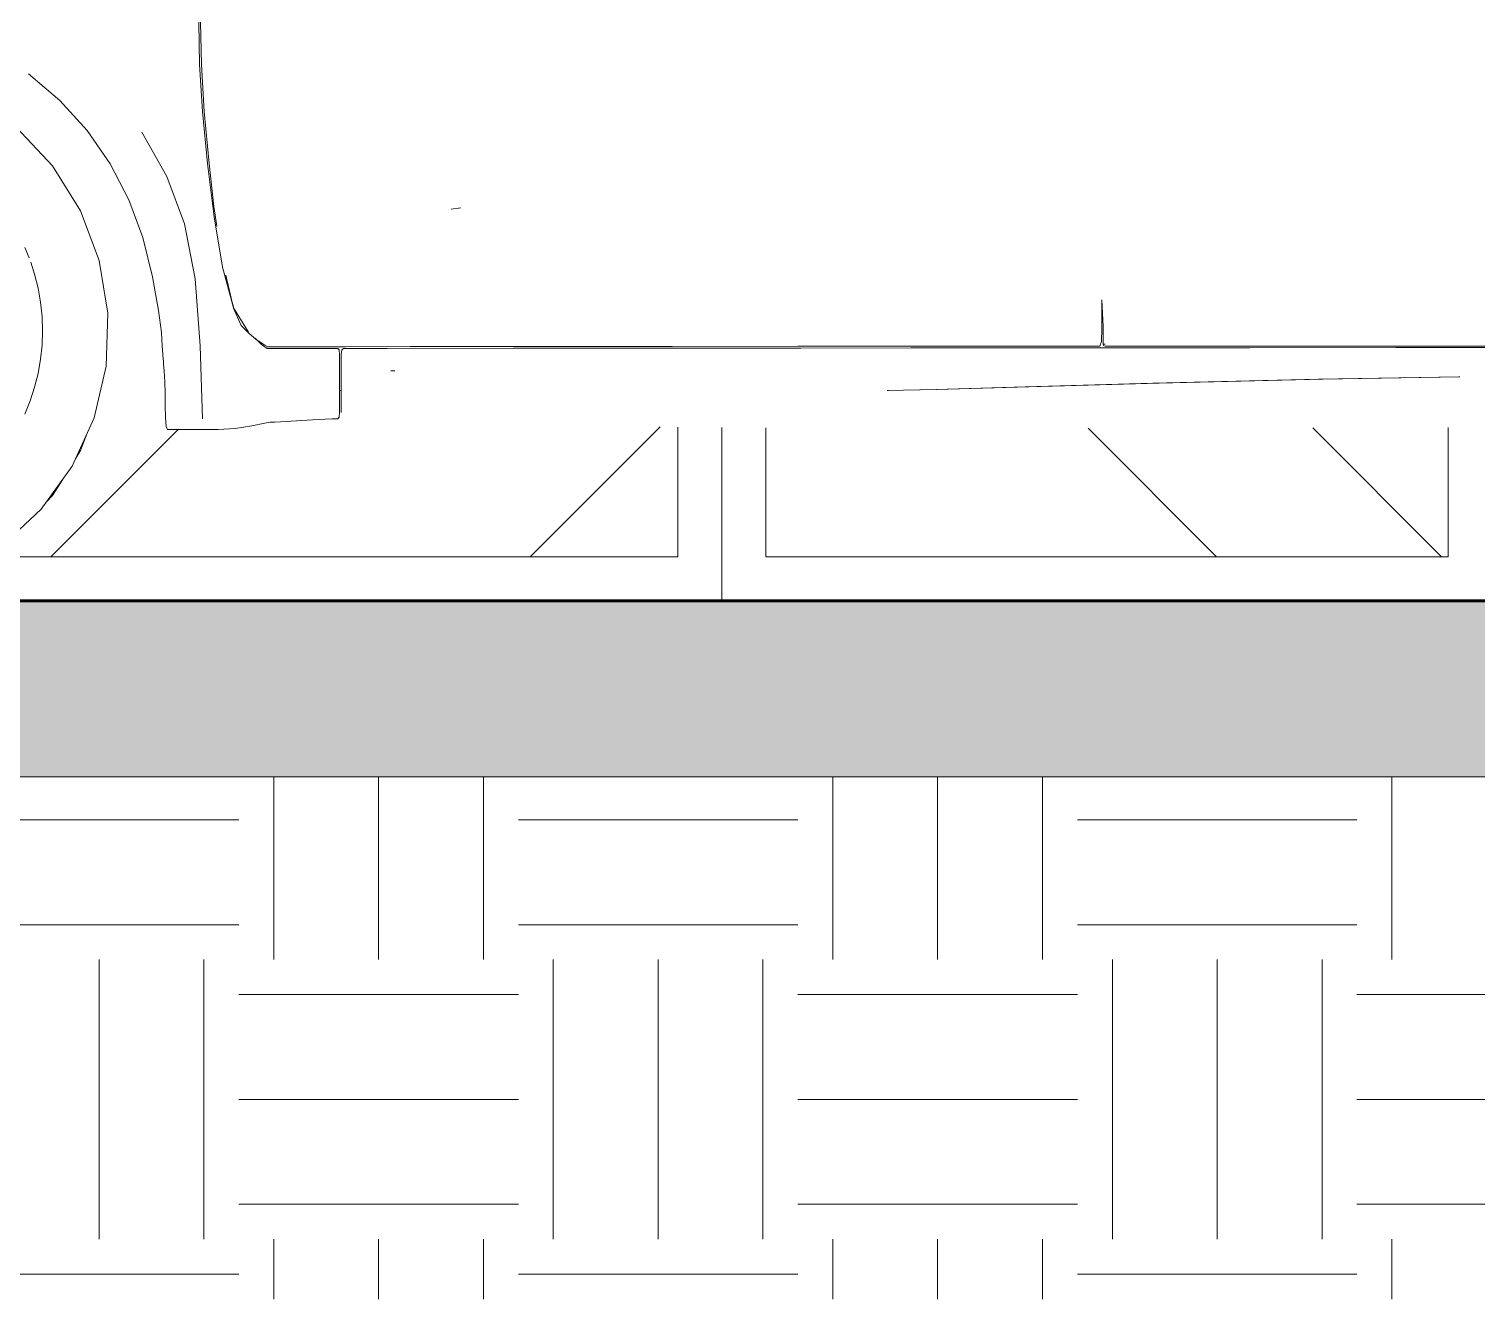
# Model space of a CAD drawing. Header units: millimetres. Extents: x -50912 to 58751, y -45352 to 5553.
# Drawn here: x 38179 to 39822, y -593 to 849 of the extents above; entities that cross this region are included whole.
import ezdxf

# ---------------------------------------------------------------- set-up
doc = ezdxf.new("R2010")
doc.units = ezdxf.units.MM
for name, color, linetype, lineweight in [('A-DETL-GENF', 92, 'Continuous', 9), ('A-DETL-THIN', 151, 'Continuous', 9), ('A-DOOR', 31, 'Continuous', 9), ('A-FLOR', 192, 'Continuous', 25), ('A-FLOR-PATT', 8, 'Continuous', 25), ('A-GENM', 13, 'Continuous', 9), ('G-IMPT', 8, 'Continuous', 9)]:
    doc.layers.add(name, color=color, linetype=linetype, lineweight=lineweight)

# ---------------------------------------------------------------- blocks, each defined once
blk = doc.blocks.new('Porta correr 4 folhas - 350 x 210-3791413-D')
at = {"layer": 'A-DOOR'}
h = blk.add_hatch(dxfattribs=at)
h.set_pattern_fill('FP_14', color=256, style=0, pattern_type=2)
h.set_pattern_definition([(45, (-40507.2, 200), (969.87, 2586.3), [17145, -2286, 5715, -1143]), (45, (-38987, 771.5), (-1883.2, 266.7), [3429, -377.2, 6858, -857.25]), (45, (-39935.65, 1171.55), (3661.25, 4744.27), [9144, -1600.2, 4572, -1143])])
h.paths.add_polyline_path([(-40894.7, 250), (-40119.7, 250), (-40119.7, 397.2), (-40166.7, 398.1), (-40403.1, 403.6), (-40499.5, 406.6), (-40501.4, 408.9), (-40502, 414.2), (-40502, 438.6), (-40504, 438.6), (-40504.5, 408.4), (-40506, 406.6), (-40547.3, 404.6), (-40582.9, 402.6), (-40622.9, 395.6), (-40642, 394.6), (-40699.7, 395.1), (-40701.7, 398.6), (-40788.9, 394.2), (-40793.3, 383.3), (-40798.1, 370.5), (-40804.1, 360.6), (-40807.6, 352.8), (-40822.9, 330.6), (-40831.6, 317.5), (-40838.9, 309.3), (-40844.4, 302.3), (-40860.2, 287.1), (-40872.5, 274.4), (-40881.5, 267.5), (-40888, 261.7), (-40894.7, 257.6), (-40894.7, 251.4)])
h.paths.add_polyline_path([(-40855.8, 1071.1), (-40847.1, 1081.8), (-40850.1, 1081), (-40855, 1072.5)])
h.paths.add_polyline_path([(-40832.4, 1097.4), (-40828.6, 1099.1), (-40817.7, 1109), (-40832, 1097.7)])
h.paths.add_polyline_path([(-40803.8, 1120), (-40747.1, 1163.7), (-40746.3, 1164.3), (-40750.4, 1164.7), (-40757.2, 1173.8), (-40768.4, 1193.6), (-40784.5, 1222.9), (-40785.8, 1221.7), (-40784.2, 1219.4), (-40757.2, 1173.5), (-40752.2, 1163.3), (-40752, 1160.2), (-40774.2, 1143.3), (-40803.5, 1120.3)])
h.paths.add_polyline_path([(-40823.1, 1211.6), (-40817.3, 1214.7), (-40793.3, 1231.9), (-40765.9, 1248.2), (-40609.9, 1331.7), (-40516.8, 1378.9), (-40430.1, 1421.6), (-40319.5, 1474.1), (-40285.6, 1489.3), (-40339, 1465.3), (-40426.8, 1423.8), (-40491.7, 1392.1), (-40613.2, 1330.6), (-40652, 1310.1), (-40772.1, 1245.6), (-40803.4, 1226), (-40822.3, 1212.1)])
h.paths.add_polyline_path([(-40894.7, 1257.4), (-40795.5, 1309.2), (-40696.7, 1359.8), (-40615.8, 1399.3), (-40572.2, 1420), (-40516.1, 1445.5), (-40413.3, 1489.4), (-40331.3, 1523.2), (-40218.9, 1566.7), (-40205.6, 1571.1), (-40200.5, 1571.8), (-40197.8, 1571.4), (-40193.2, 1573.9), (-40143.1, 1589.7), (-40119.7, 1595.3), (-40119.7, 2250), (-40894.7, 2250), (-40894.7, 1275.7)])
h.paths.add_polyline_path([(-40490, 1260.4), (-40489.2, 1260.7), (-40468.9, 1328.2), (-40471.9, 1326), (-40471.3, 1325.2), (-40472.7, 1318.9), (-40489.7, 1261.4)])
h.paths.add_polyline_path([(-40464.5, 1333.8), (-40463.7, 1334.6), (-40464.1, 1334.3)])
h.paths.add_polyline_path([(-40339.3, 1452.4), (-40261.8, 1486.3), (-40323.2, 1459.7), (-40334.2, 1454.7)])
h.paths.add_polyline_path([(-40217, 1505.7), (-40216, 1505.7), (-40217, 1505.7)])
h = blk.add_hatch(dxfattribs=at)
h.set_pattern_fill('FP_12', color=256, style=0, pattern_type=2)
h.set_pattern_definition([(135, (-39632.2, 200), (-969.87, 2586.3), [17145, -2286, 5715, -1143]), (135, (-41152.3, 771.5), (1883.2, 266.7), [3429, -377.2, 6858, -857.25]), (135, (-40203.65, 1171.55), (-3661.25, 4744.27), [9144, -1600.2, 4572, -1143])])
h.paths.add_polyline_path([(-40019.7, 250), (-39244.7, 250), (-39244.7, 396.8), (-39398.5, 396.2), (-39756.5, 396), (-40019.7, 396), (-40019.7, 251.4)])
h.paths.add_polyline_path([(-39548.9, 1457.9), (-39547.9, 1458.5), (-39538.1, 1524), (-39548.8, 1458.5)])
h.paths.add_polyline_path([(-39531.1, 1567.3), (-39531.1, 1568.5), (-39531.3, 1568.3)])
h.paths.add_polyline_path([(-39530.5, 1574.3), (-39530.7, 1574.4), (-39530.6, 1574.3)])
h.paths.add_polyline_path([(-39244.7, 1591), (-39244.7, 1591.1), (-39288, 1593.5), (-39407.8, 1598.1), (-39428.1, 1597.7), (-39365.1, 1596), (-39250.8, 1591.4)])
h.paths.add_polyline_path([(-39651, 1592.4), (-39618.8, 1594.6), (-39646.9, 1592.8), (-39648.2, 1592.7)])
h.paths.add_polyline_path([(-39530.5, 1595.7), (-39529.6, 1598.2), (-39514.9, 1598.3), (-39519.9, 1598.6), (-39531.7, 1598.1), (-39530.7, 1596)])
h.paths.add_polyline_path([(-40019.7, 1615.6), (-39954.3, 1626.9), (-39812.1, 1645.9), (-39663.2, 1657.8), (-39516.7, 1663.6), (-39398.5, 1665), (-39250.8, 1661.2), (-39244.7, 1660.9), (-39244.7, 2250), (-40019.7, 2250), (-40019.7, 1617.3)])
for p, q in [((-40119.7, 397.2), (-40119.7, 250)), ((-40069.7, 396.8), (-40069.7, 200)), ((-40069.7, 200), (-40069.7, 396.8)), ((-40019.7, 250), (-40019.7, 396.4)), ((-39244.7, 396.8), (-39244.7, 250)), ((-40119.7, 250), (-40894.7, 250)), ((-39244.7, 250), (-40019.7, 250))]:
    blk.add_line(p, q, dxfattribs=at)
blk = doc.blocks.new('CRT_Fiat Punto - Punto_dwg-985961-D')
at = {"layer": 'G-IMPT'}
for p, q in [((-40664, 857.1), (-40662.9, 809.1)), ((-40662, 857.1), (-40660.8, 809.1)), ((-40662.9, 809.1), (-40659.6, 755.5)), ((-40657.6, 755.5), (-40660.8, 809.1)), ((-40821.8, 768.2), (-40857.2, 798.2)), ((-40821.8, 768.2), (-40790.7, 733.9)), ((-40659.6, 755.5), (-40654.1, 696.4)), ((-40657.6, 755.5), (-40652.1, 696.4)), ((-40871.3, 737.8), (-40830, 693.8)), ((-40764.4, 696), (-40790.7, 733.9)), ((-40700, 681.6), (-40728.6, 732)), ((-40700, 681.6), (-40728.6, 732)), ((-40700, 681.8), (-40728.6, 732)), ((-40700, 681.7), (-40728.6, 732)), ((-40700, 681.8), (-40728.6, 732)), ((-40830, 693.8), (-40798.2, 642.6)), ((-40764.4, 696), (-40743.4, 655.2)), ((-40654.1, 696.4), (-40646.5, 636)), ((-40646.6, 647.7), (-40652.1, 696.4)), ((-40700, 681.8), (-40680.2, 628.1)), ((-40700, 681.8), (-40680.2, 628.1)), ((-40798.2, 642.6), (-40776.9, 586.2)), ((-40727.5, 612.3), (-40743.4, 655.2)), ((-40646.6, 647.7), (-40643.4, 625.4)), ((-40366.3, 646), (-40377.1, 644.5)), ((-40668, 565.7), (-40680.2, 628.1)), ((-40668, 565.7), (-40680.2, 628.1)), ((-40668, 565.7), (-40680.2, 628.1)), ((-40680.2, 628.1), (-40680.2, 628.1)), ((-40646.5, 636), (-40637.1, 578.8)), ((-40727.5, 612.3), (-40716.3, 567.8)), ((-40861.5, 601.2), (-40856.7, 589.5)), ((-40854.8, 584.5), (-40850.4, 570.7)), ((-40776.9, 586.2), (-40767.1, 526.7)), ((-40624.1, 532.2), (-40637.1, 578.8)), ((-40637.1, 578.8), (-40624.5, 532.5)), ((-40850.4, 570.7), (-40846.4, 554.9)), ((-40709.5, 529.4), (-40716.3, 567.8)), ((-40668, 565.7), (-40662.2, 489.6)), ((-40624.5, 532.2), (-40633, 569.8)), ((-40846.4, 554.9), (-40843.6, 539)), ((-40841.9, 522.8), (-40843.6, 539)), ((-40767.1, 526.7), (-40769.1, 466.4)), ((-40709.5, 529.4), (-40706.3, 504.6)), ((-40624.5, 532.5), (-40607.4, 504.9)), ((-40624.5, 532.2), (-40615.7, 512.7)), ((-39638.1, 541.6), (-39638.1, 509.3)), ((-39638.1, 541.6), (-39636.8, 511.3)), ((-40841.9, 522.8), (-40841.3, 506.6)), ((-40615.7, 512.7), (-40606.4, 503)), ((-39636.8, 497.2), (-39636.8, 511.3)), ((-40841.3, 506.6), (-40841.9, 490.3)), ((-40705.3, 489.3), (-40706.3, 504.6)), ((-40606.4, 503), (-40596.8, 495.3)), ((-40600, 498.1), (-40592.5, 491.1)), ((-40589, 490.1), (-40596.8, 495.3)), ((-40589, 490.1), (-40596.4, 495.3)), ((-40589, 490.1), (-40596.4, 495.3)), ((-39638.7, 494.2), (-39640.6, 489.2)), ((-39638.1, 509.3), (-39638.7, 494.2)), ((-39636.8, 491.2), (-39636.8, 497.2)), ((-40841.9, 490.3), (-40843.6, 474.2)), ((-40705.3, 489.3), (-40704.6, 479.7)), ((-40704.2, 474.5), (-40704.6, 479.7)), ((-40662.2, 489.6), (-40659.5, 406.7)), ((-40592.5, 491.1), (-40586.3, 486.5)), ((-40585.4, 488.4), (-40589, 490.1)), ((-40586.3, 486.5), (-40580.4, 486.5)), ((-40578.7, 488.4), (-40585.4, 488.4)), ((-40580.4, 486.5), (-40566.4, 486.5)), ((-40561.8, 488.4), (-40578.7, 488.4)), ((-40566.4, 486.5), (-40547.7, 486.5)), ((-40561.8, 488.4), (-40534.6, 488.4)), ((-40547.7, 486.5), (-40528.1, 486.5)), ((-40534.6, 488.4), (-40497.4, 488.4)), ((-40528.1, 486.5), (-40512.5, 486.5)), ((-40512.5, 486.5), (-40506, 486.5)), ((-40506, 486.5), (-40504.5, 484.8)), ((-40504.5, 484.8), (-40504, 479.7)), ((-40504, 479.7), (-40504, 474.5)), ((-40502, 479.7), (-40501.3, 484.8)), ((-40502, 474.5), (-40502, 479.7)), ((-40501.3, 484.8), (-40499.5, 486.5)), ((-40499.5, 486.5), (-40449.9, 486.5)), ((-40497.4, 488.4), (-40423.6, 488.5)), ((-40449.9, 486.5), (-40306.4, 486.7)), ((-40423.6, 488.5), (-40286.3, 488.6)), ((-40306.4, 486.7), (-40129.6, 486.8)), ((-40126.2, 488.8), (-40286.3, 488.6)), ((-40129.6, 486.8), (-39980.2, 486.9)), ((-39983.5, 488.9), (-40126.2, 488.8)), ((-39859.4, 489), (-39983.5, 488.9)), ((-39980.2, 486.9), (-39855.2, 487)), ((-39754.8, 489.1), (-39859.4, 489)), ((-39855.2, 487), (-39751.5, 487.1)), ((-39681.6, 489.2), (-39754.8, 489.1)), ((-39751.5, 487.1), (-39634.6, 487.1)), ((-39651.6, 489.2), (-39681.6, 489.2)), ((-39644.6, 489.2), (-39651.6, 489.2)), ((-39640.6, 489.2), (-39644.6, 489.2)), ((-39636.2, 489.7), (-39636.8, 491.2)), ((-39636.2, 491.2), (-39634.5, 491.2)), ((-39634.5, 489.2), (-39636.2, 489.7)), ((-39634.6, 487.1), (-39470, 487.3)), ((-39634.5, 489.2), (-39630.7, 489.2)), ((-39630.7, 489.2), (-39623.5, 489.2)), ((-39575.5, 489.2), (-39623.5, 489.2)), ((-39448.9, 489.1), (-39575.5, 489.2)), ((-39470, 487.3), (-39304.4, 487.4)), ((-39300.4, 489.1), (-39448.9, 489.1)), ((-39304.4, 487.4), (-39184.5, 487.5)), ((-39186.8, 489.1), (-39300.4, 489.1)), ((-40843.6, 474.2), (-40846.4, 458.2)), ((-40769.1, 466.4), (-40782.8, 407.7)), ((-40704.2, 474.5), (-40704.1, 472.2)), ((-40703.9, 468.9), (-40704.1, 472.2)), ((-40703.9, 468.9), (-40703.3, 460.5)), ((-40702.6, 448.7), (-40703.3, 460.5)), ((-40504, 474.5), (-40504, 472.2)), ((-40504, 472.2), (-40504, 468.9)), ((-40504, 468.9), (-40504, 460.5)), ((-40504, 460.5), (-40504, 448.7)), ((-40502, 472.2), (-40502, 474.5)), ((-40502, 468.9), (-40502, 472.2)), ((-40502, 460.5), (-40502, 468.9)), ((-40502, 448.7), (-40502, 460.5)), ((-40445.9, 461), (-40441.2, 461)), ((-40445.9, 461), (-40441.2, 461)), ((-40437.7, 461), (-40437.7, 461)), ((-40437.7, 461), (-40437.7, 461)), ((-40846.4, 458.2), (-40850.4, 442.4)), ((-40702.6, 448.7), (-40702.2, 435.4)), ((-40504, 448.7), (-40504, 435.4)), ((-40502, 435.4), (-40502, 448.7)), ((-39579.4, 447.2), (-39725.2, 442.9)), ((-39725.2, 442.9), (-39580.2, 447.2)), ((-39725.1, 442.9), (-39579.4, 447.2)), ((-39724.6, 442.9), (-39579.9, 447.2)), ((-39579.9, 447.2), (-39724.5, 442.9)), ((-39721.3, 442.9), (-39573.2, 447.2)), ((-39580.2, 447.2), (-39392, 451.4)), ((-39579.9, 447.2), (-39580, 447.2)), ((-39579.9, 447.2), (-39392, 451.4)), ((-39573.2, 447.2), (-39387.2, 451.4)), ((-39232.8, 454.3), (-39392, 451.4)), ((-39231.7, 454.3), (-39387.2, 451.4)), ((-39232.8, 454.3), (-39232.2, 454.3)), ((-39232.2, 454.3), (-39231.7, 454.3)), ((-39231.7, 454.3), (-39232.2, 454.3)), ((-40850.4, 442.4), (-40855.4, 427)), ((-40702, 421.4), (-40702.2, 435.4)), ((-40504, 438.6), (-40502, 438.6)), ((-40504, 435.4), (-40504, 422.9)), ((-40502, 422.9), (-40502, 435.4)), ((-39882, 438.6), (-39882.1, 438.6)), ((-39882, 438.6), (-39881.9, 438.6)), ((-39826.5, 439.7), (-39881.9, 438.6)), ((-39826.1, 439.7), (-39881.9, 438.6)), ((-39881.9, 438.6), (-39881.6, 438.6)), ((-39881.6, 438.6), (-39881.1, 438.6)), ((-39881.1, 438.6), (-39880.6, 438.6)), ((-39880.6, 438.6), (-39880.5, 438.6)), ((-39826.5, 439.7), (-39725.1, 442.9)), ((-39826.5, 439.7), (-39725.2, 442.9)), ((-39826.1, 439.7), (-39721.3, 442.9)), ((-39825.1, 439.7), (-39724.6, 442.9)), ((-39825.1, 439.7), (-39724.5, 442.9)), ((-40855.4, 427), (-40861.5, 411.9)), ((-40702, 421.4), (-40701.7, 407.9)), ((-40504, 413.9), (-40504.5, 408.5)), ((-40504, 422.9), (-40504, 413.9)), ((-40502, 413.9), (-40502, 422.9)), ((-40502, 413.9), (-40502, 413.9)), ((-40502, 413.9), (-40502, 413.8)), ((-40502, 413.6), (-40502, 413.8)), ((-40782.8, 407.7), (-40807.6, 352.8)), ((-40701, 397.9), (-40701.7, 407.9)), ((-40701, 397.9), (-40699.4, 394.6)), ((-40693.8, 394.6), (-40699.4, 394.6)), ((-40680.9, 394.6), (-40693.8, 394.6)), ((-40668.2, 394.6), (-40680.9, 394.6)), ((-40662.7, 394.6), (-40668.2, 394.6)), ((-40656.5, 394.6), (-40662.7, 394.6)), ((-40641.7, 394.6), (-40656.5, 394.6)), ((-40622.6, 395.6), (-40641.7, 394.6)), ((-40603.5, 398.6), (-40622.6, 395.6)), ((-40588.8, 401.6), (-40603.5, 398.6)), ((-40582.8, 402.6), (-40588.8, 401.6)), ((-40577.5, 402.9), (-40582.8, 402.6)), ((-40564.7, 403.6), (-40577.5, 402.9)), ((-40547.3, 404.6), (-40564.7, 403.6)), ((-40528.1, 405.6), (-40547.3, 404.6)), ((-40512.5, 406.4), (-40528.1, 405.6)), ((-40506, 406.6), (-40512.5, 406.4)), ((-40504.5, 408.5), (-40506, 406.6)), ((-40798.1, 370.5), (-40790.6, 390.4)), ((-40803.6, 361.8), (-40798.1, 370.5)), ((-40807.6, 352.8), (-40842.8, 303.8)), ((-40829.9, 319.3), (-40818.8, 337.2)), ((-40837.4, 311.4), (-40829.9, 319.3)), ((-40842.8, 303.8), (-40886.8, 262.5))]:
    blk.add_line(p, q, dxfattribs=at)
blk = doc.blocks.new('CRT_Fiat Punto - Fiat punto 2-985965-D')
blk.add_blockref('CRT_Fiat Punto - Punto_dwg-985961-D', (0, 0))

msp = doc.modelspace()

# ---------------------------------------------------------------- hatches: boundary and pattern name
at = {"layer": 'A-DETL-GENF'}
h = msp.add_hatch(dxfattribs=at)
h.set_pattern_fill('FP_18', style=0, pattern_type=2)
h.set_pattern_definition([(0, (38734.12, 2371.76), (317.5, 317.5), [317.5, -317.5]), (0, (38734.12, 2490.82), (317.5, 317.5), [317.5, -317.5]), (0, (38734.12, 2609.9), (317.5, 317.5), [317.5, -317.5]), (90, (38773.8, 2649.57), (-317.5, 317.5), [317.5, -317.5]), (90, (38892.87, 2649.57), (-317.5, 317.5), [317.5, -317.5]), (90, (39011.93, 2649.57), (-317.5, 317.5), [317.5, -317.5])])
h.paths.add_polyline_path([(38986.83, -593.093), (42768.667, -593.093), (42768.667, -40.658), (41970.992, 1.146), (41975.691, 0), (35204.992, 0), (35204.992, -593.093), (38543.709, -593.093)])
at = {"layer": 'A-FLOR-PATT'}
msp.add_hatch(color=256, dxfattribs=at).paths.add_polyline_path([(40877.748, 0), (41565.691, 0), (41565.691, 200), (35965.691, 200), (35965.691, 0), (40641.383, 0)])

# ---------------------------------------------------------------- linework, layer by layer
at = {"layer": 'A-DETL-THIN'}
msp.add_line((41975.691, 0), (35204.992, 0), dxfattribs=at)
at = {"layer": 'A-FLOR', "lineweight": 60}
msp.add_line((41565.691, 200), (35965.691, 200), dxfattribs=at)

# ---------------------------------------------------------------- block references
at = {"layer": 'A-DOOR'}
msp.add_blockref('Porta correr 4 folhas - 350 x 210-3791413-D', (79035.342, 0), dxfattribs=at)
at = {"layer": 'A-GENM', "color": 7}
msp.add_blockref('CRT_Fiat Punto - Fiat punto 2-985965-D', (79035.342, 0), dxfattribs=at)

doc.saveas('drawing.dxf')
